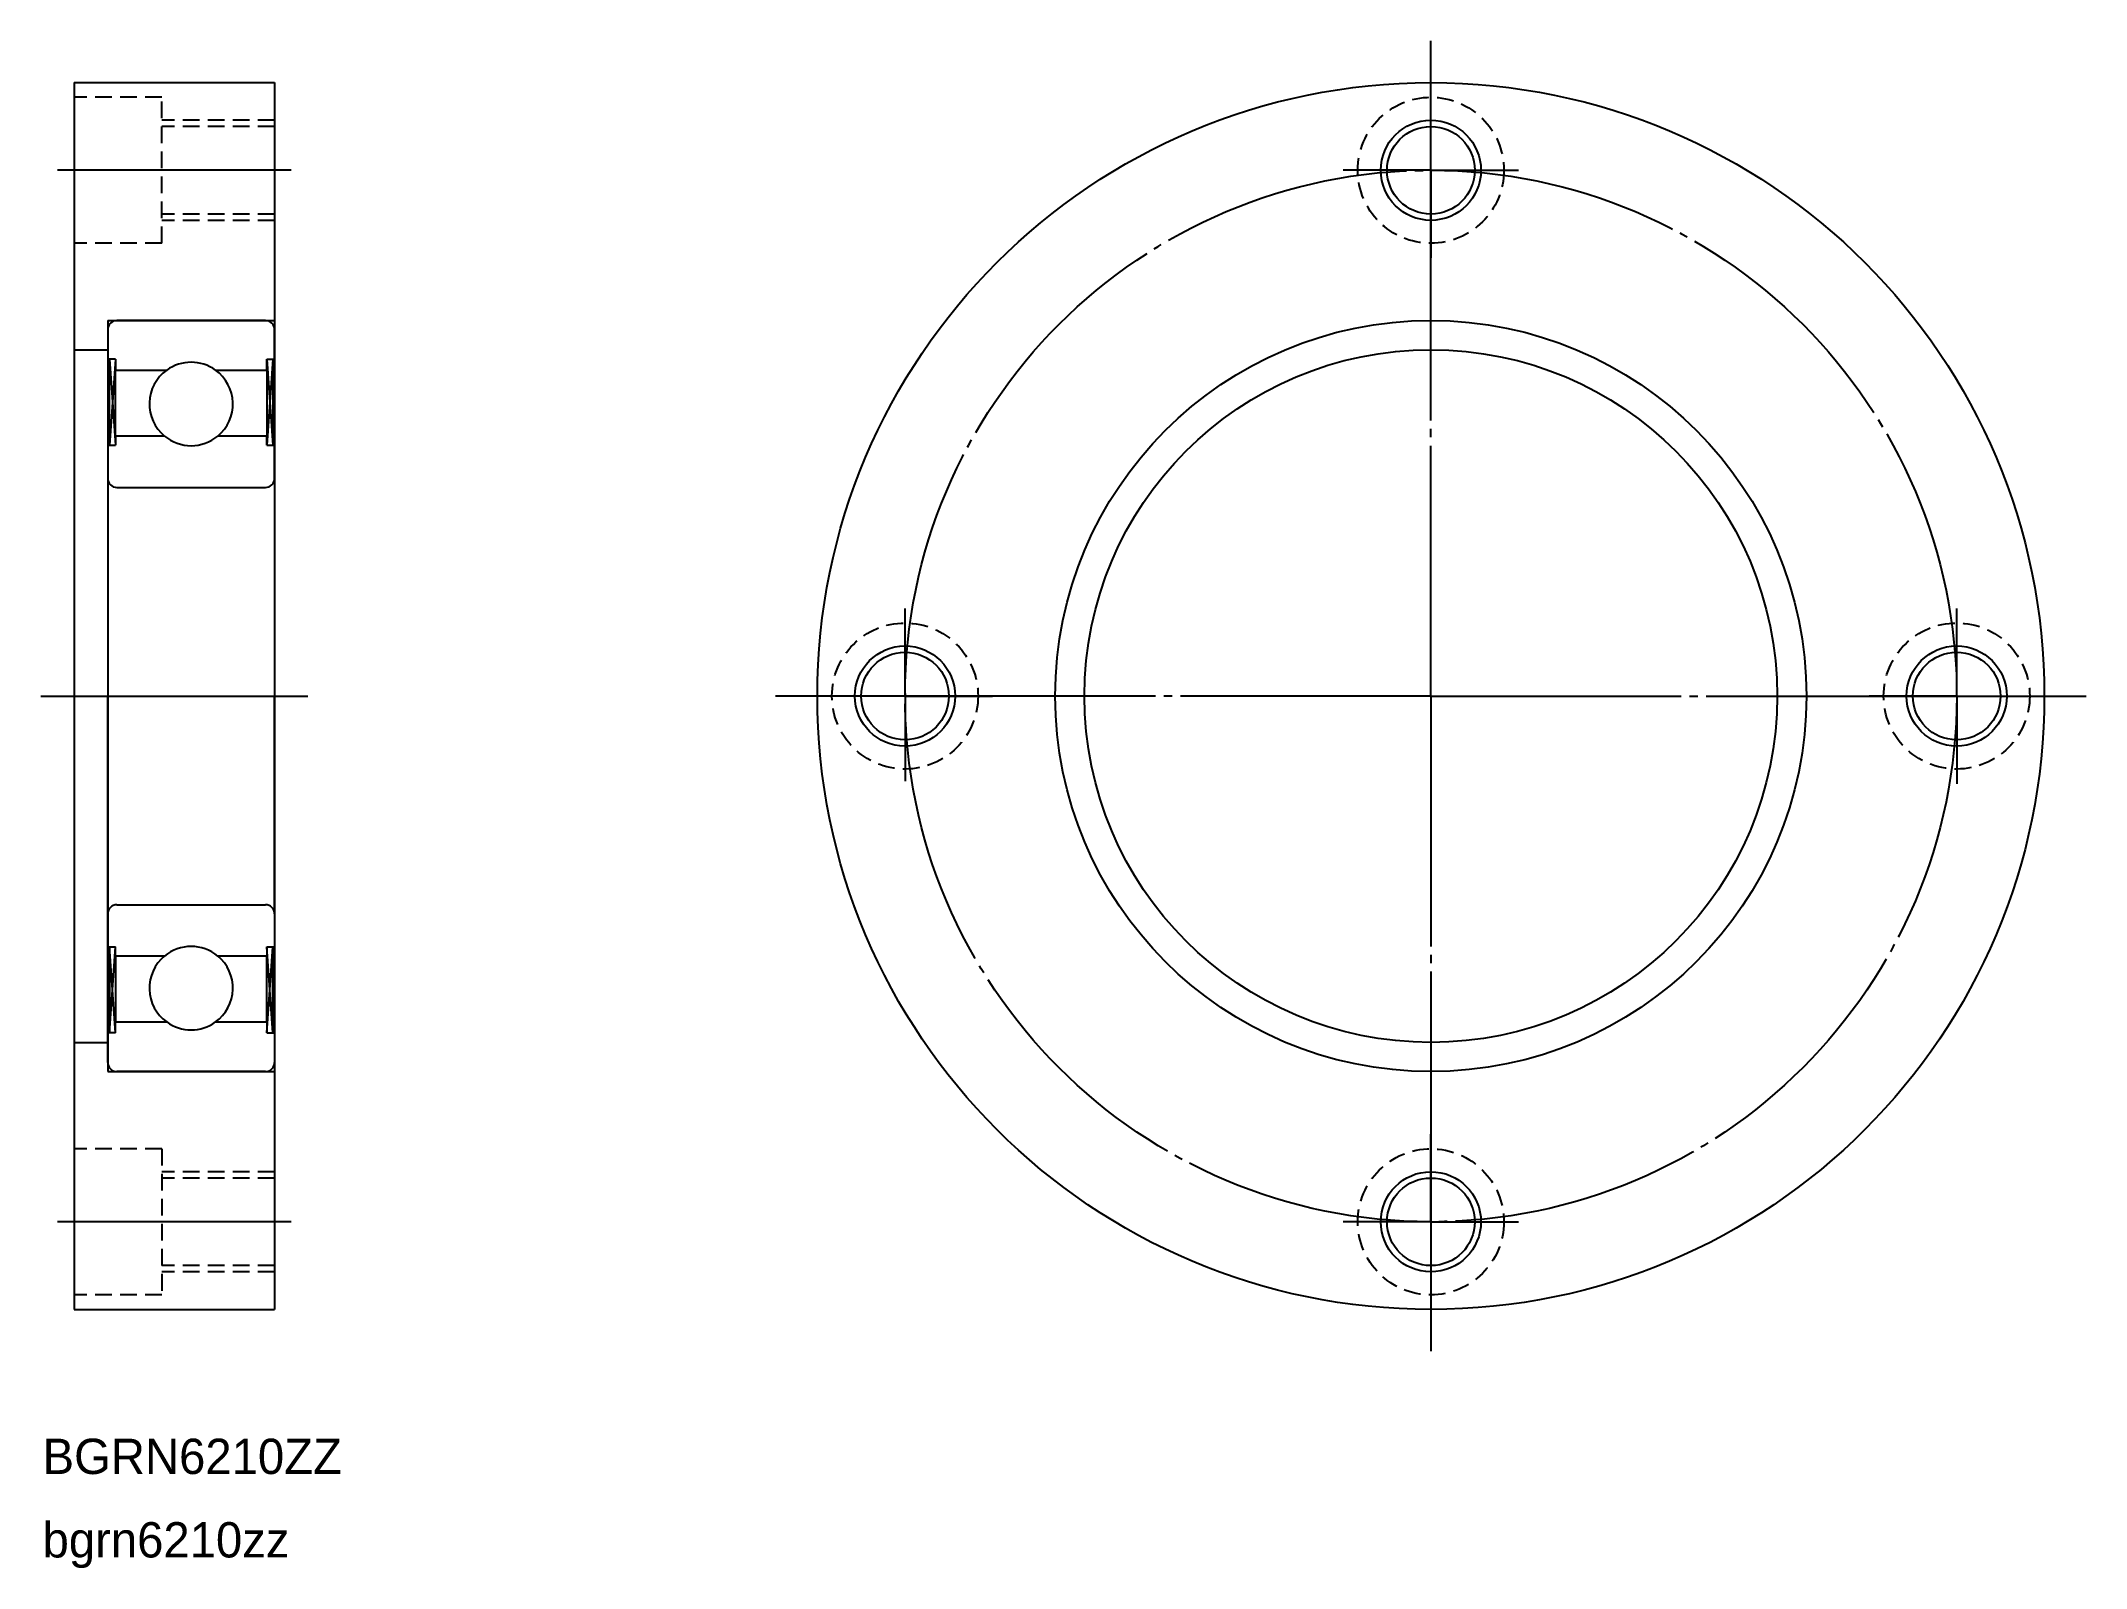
# Model space of a CAD drawing. Extents: x -107 to 138, y -109 to 74.
import ezdxf

# ---------------------------------------------------------------- set-up
doc = ezdxf.new("R2010")
doc.units = 0
doc.linetypes.add('CENTER', pattern=[33, 30, -1, 1, -1])
doc.linetypes.add('DASHED', pattern=[3, 2, -1])
doc.layers.get('0').update_dxf_attribs({"linetype": 'CONTINUOUS'})
doc.layers.add('CENTER', color=1, linetype='CENTER')

msp = doc.modelspace()

# ---------------------------------------------------------------- linework, layer by layer
at = {"color": 7, "linetype": 'CONTINUOUS'}
for p, q in [((-102.96, 68.81), (-78.96, 68.81)), ((-102.96, 68.81), (-102.96, 48.31)), ((-78.96, 68.81), (-78.96, -78.19)), ((-102.96, 48.31), (-102.96, -57.69)), ((-98.96, 40.31), (-78.96, 40.31)), ((-98.96, 40.31), (-98.96, -49.69)), ((-98.96, 39.21), (-98.96, 35.66)), ((-80.06, 40.31), (-97.86, 40.31)), ((-78.96, 35.66), (-78.96, 39.21)), ((-102.96, 36.81), (-98.96, 36.81)), ((-98.04, 35.66), (-98.96, 35.66)), ((-98.96, 35.66), (-98.96, 25.36)), ((-98.73, 25.36), (-98.73, 35.66)), ((-98.73, 35.66), (-98.04, 25.36)), ((-98.04, 35.66), (-98.73, 25.36)), ((-98.04, 35.66), (-98.04, 34.36)), ((-98.04, 34.36), (-91.89, 34.36)), ((-98.04, 26.46), (-98.04, 34.36)), ((-86.03, 34.36), (-79.88, 34.36)), ((-79.88, 34.36), (-79.88, 35.66)), ((-79.88, 35.66), (-78.96, 35.66)), ((-79.88, 35.66), (-79.19, 25.36)), ((-79.19, 35.66), (-79.88, 25.36)), ((-79.88, 34.36), (-79.88, 26.46)), ((-79.19, 35.66), (-79.19, 25.36)), ((-78.96, 35.66), (-78.96, 25.36)), ((-98.96, 25.36), (-98.96, 21.41)), ((-98.96, 25.36), (-98.04, 25.36)), ((-92.15, 26.46), (-98.04, 26.46)), ((-98.04, 26.46), (-98.04, 25.36)), ((-79.88, 26.46), (-85.77, 26.46)), ((-79.88, 25.36), (-79.88, 26.46)), ((-79.88, 25.36), (-78.96, 25.36)), ((-78.96, 21.41), (-78.96, 25.36)), ((-98.96, 21.41), (-98.96, -4.69)), ((-97.86, 20.31), (-80.06, 20.31)), ((-78.96, 21.41), (-78.96, -4.69)), ((-98.96, -30.79), (-98.96, -4.69)), ((-78.96, -30.79), (-78.96, -4.69)), ((-98.96, -34.74), (-98.96, -30.79)), ((-97.86, -29.69), (-80.06, -29.69)), ((-78.96, -30.79), (-78.96, -34.74)), ((-98.96, -45.04), (-98.96, -34.74)), ((-98.96, -34.74), (-98.04, -34.74)), ((-98.73, -34.74), (-98.73, -45.04)), ((-98.73, -45.04), (-98.04, -34.74)), ((-98.04, -45.04), (-98.73, -34.74)), ((-98.04, -35.84), (-98.04, -34.74)), ((-92.15, -35.84), (-98.04, -35.84)), ((-98.04, -35.84), (-98.04, -43.74)), ((-79.88, -35.84), (-85.77, -35.84)), ((-79.88, -34.74), (-79.88, -35.84)), ((-79.88, -34.74), (-78.96, -34.74)), ((-79.88, -45.04), (-79.19, -34.74)), ((-79.19, -45.04), (-79.88, -34.74)), ((-79.88, -43.74), (-79.88, -35.84)), ((-79.19, -45.04), (-79.19, -34.74)), ((-78.96, -45.04), (-78.96, -34.74)), ((-98.04, -43.74), (-91.89, -43.74)), ((-98.04, -45.04), (-98.04, -43.74)), ((-86.03, -43.74), (-79.88, -43.74)), ((-79.88, -43.74), (-79.88, -45.04)), ((-102.96, -46.19), (-98.96, -46.19)), ((-98.96, -48.59), (-98.96, -45.04)), ((-98.04, -45.04), (-98.96, -45.04)), ((-79.88, -45.04), (-78.96, -45.04)), ((-78.96, -45.04), (-78.96, -48.59)), ((-98.96, -49.69), (-78.96, -49.69)), ((-80.06, -49.69), (-97.86, -49.69)), ((-102.96, -57.69), (-102.96, -78.19)), ((-102.96, -78.19), (-78.96, -78.19))]:
    msp.add_line(p, q, dxfattribs=at)
at = {"color": 3, "linetype": 'DASHED'}
for p, q in [((-92.46, 67.06), (-102.96, 67.06)), ((-92.46, 49.56), (-92.46, 67.06)), ((-78.96, 64.31), (-92.46, 64.31)), ((-78.96, 63.56), (-92.46, 63.56)), ((-78.96, 53.06), (-92.46, 53.06)), ((-78.96, 52.31), (-92.46, 52.31)), ((-92.46, 49.56), (-102.96, 49.56)), ((-92.46, -58.94), (-102.96, -58.94)), ((-92.46, -58.94), (-92.46, -76.44)), ((-78.96, -61.69), (-92.46, -61.69)), ((-78.96, -62.44), (-92.46, -62.44)), ((-78.96, -72.94), (-92.46, -72.94)), ((-78.96, -73.69), (-92.46, -73.69)), ((-92.46, -76.44), (-102.96, -76.44))]:
    msp.add_line(p, q, dxfattribs=at)
at = {"color": 7, "linetype": 'CONTINUOUS'}
for centre, radius in [((59.57, -4.69), 73.5), ((59.57, 58.31), 5.25), ((59.57, -4.69), 45), ((59.57, -4.69), 41.5), ((-3.43, -4.69), 5.25), ((122.57, -4.69), 5.25), ((59.57, -67.69), 5.25)]:
    msp.add_circle(centre, radius, dxfattribs=at)
at = {"color": 3, "linetype": 'DASHED'}
for centre in [(59.57, 58.31), (-3.43, -4.69), (122.57, -4.69), (59.57, -67.69)]:
    msp.add_circle(centre, 8.75, dxfattribs=at)
at = {"color": 3, "linetype": 'CONTINUOUS'}
for centre in [(59.57, 58.31), (-3.43, -4.69), (122.57, -4.69), (59.57, -67.69)]:
    msp.add_circle(centre, 6, dxfattribs=at)
at = {"color": 7, "linetype": 'CONTINUOUS'}
for centre, radius, start, end in [((-97.86, 39.21), 1.1, 90, 180), ((-80.06, 39.21), 1.1, 0, 90), ((-88.96, 30.31), 5, 125.9041, 230.3539), ((-88.96, 30.31), 5, 54.0959, 125.9041), ((-88.96, 30.31), 5, 309.6461, 54.0959), ((-88.96, 30.31), 5, 230.3539, 309.6461), ((-97.86, 21.41), 1.1, 180, 270), ((-80.06, 21.41), 1.1, 270, 0), ((-97.86, -30.79), 1.1, 90, 180), ((-80.06, -30.79), 1.1, 0, 90), ((-88.96, -39.69), 5, 129.6461, 234.0959), ((-88.96, -39.69), 5, 50.3539, 129.6461), ((-88.96, -39.69), 5, 305.9041, 50.3539), ((-88.96, -39.69), 5, 234.0959, 305.9041), ((-97.86, -48.59), 1.1, 180, 270), ((-80.06, -48.59), 1.1, 270, 0)]:
    msp.add_arc(centre, radius, start, end, dxfattribs=at)
at = {"layer": 'CENTER', "color": 1, "linetype": 'CENTER'}
for p, q in [((59.57, -4.69), (59.57, 73.81)), ((59.57, 58.31), (59.57, 68.81)), ((-76.96, 58.31), (-104.96, 58.31)), ((59.57, 58.31), (49.07, 58.31)), ((59.57, 58.31), (59.57, 47.81)), ((59.57, 58.31), (70.07, 58.31)), ((-3.43, -4.69), (-3.43, 5.81)), ((122.57, -4.69), (122.57, 5.81)), ((-106.96, -4.69), (-73.96, -4.69)), ((-101.96, -4.69), (-75.96, -4.69)), ((59.57, -4.69), (-18.93, -4.69)), ((-3.43, -4.69), (-13.93, -4.69)), ((-3.43, -4.39), (-3.43, -14.89)), ((-3.43, -4.69), (7.07, -4.69)), ((59.57, -4.69), (59.57, -83.19)), ((59.57, -4.69), (138.07, -4.69)), ((122.57, -4.69), (112.07, -4.69)), ((122.57, -4.69), (133.07, -4.69)), ((122.57, -4.69), (122.57, -15.19)), ((59.57, -67.69), (59.57, -57.19)), ((-76.96, -67.69), (-104.96, -67.69)), ((59.57, -67.69), (49.07, -67.69)), ((59.57, -67.69), (59.57, -78.19)), ((59.57, -67.69), (70.07, -67.69))]:
    msp.add_line(p, q, dxfattribs=at)
msp.add_circle((59.57, -4.69), 63, dxfattribs=at)

# ---------------------------------------------------------------- texts
at = {"color": 7, "linetype": 'CONTINUOUS'}
for s, p in [('BGRN6210ZZ', (-106.76, -97.91)), ('bgrn6210zz', (-106.76, -107.91))]:
    msp.add_text(s, height=4.233, dxfattribs=at).set_placement(p)

doc.saveas('drawing.dxf')
